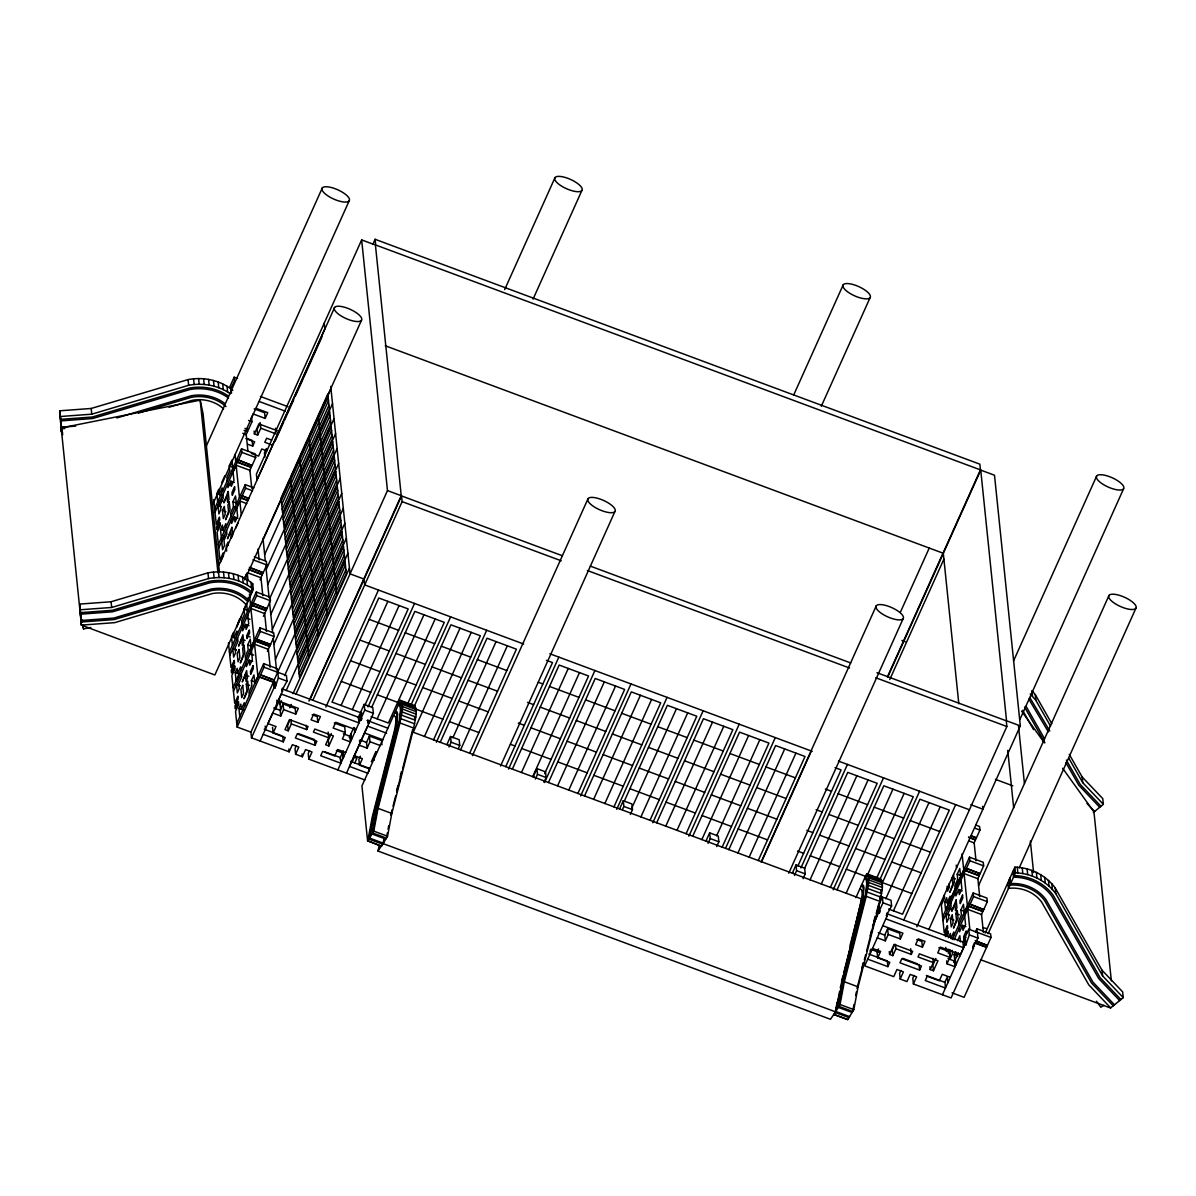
<?xml version="1.0" encoding="UTF-8"?>
<svg xmlns="http://www.w3.org/2000/svg" width="1196" height="1196" viewBox="0 0 1196 1196"><rect width="100%" height="100%" fill="white"/><g stroke="black" fill="none" stroke-linecap="round" stroke-linejoin="round"><path stroke-width="1.5" d="M393.394 715.926L393.574 715.836A35.461 6.429 -69.6 0 1 394.321 731.025L372.27 816.928L367.725 841.102L373.765 831.13L378.056 808.347L399.972 722.952C400.69 715.896 404.936 706.597 400.391 700.363L361.94 785.907L367.591 840.773L381.479 846.23L387.534 836.243L391.81 813.474L413.741 728.065C414.668 720.889 418.181 712.472 414.564 705.625L400.391 700.363M866.652 873.753L880.824 879.015C884.457 885.847 880.944 894.279 880.002 901.455L858.085 986.85L853.809 1009.633L847.755 1019.605L834.001 1014.492L840.041 1004.505L844.316 981.737L866.248 896.342C866.965 889.286 871.196 879.987 866.652 873.753L855.888 897.703M414.549 719.23L414.803 716.509M880.809 892.605L881.063 889.884M879.793 899.003L880.391 895.655M383.991 839.562L383.318 843.21L369.549 838.097L374.019 814.341L396.683 725.479L397.73 714.326L397.132 712.009L395.562 711.097M387.399 832.79L386.398 838.112L372.644 832.984L376.979 809.961L399.748 720.5L401.123 709.004L400.75 705.401L399.135 703.158M388.072 829.247L388.73 825.703M835.541 1010.77L837.14 1002.233M839.592 991.379L835.825 1011.487L849.579 1016.6M854.004 1004.401L852.673 1011.487L838.904 1006.374L843.24 983.336L866.024 893.89L867.384 882.394L867.01 878.791L865.396 876.548M855.678 995.55L856.336 991.992M412.5 731.967L861.509 898.929L835.556 1011.861L830.458 1019.291L377.951 851.014L379.192 845.647M377.951 851.014L383.049 843.584L383.871 840.011M396.564 790.975L397.939 785.637M400.226 776.727L401.587 771.375M390.733 815.074L392.109 809.722M393.021 806.164L395.771 795.475M396.683 791.916L401.707 772.332M402.618 768.759L412.68 729.575M841.536 981.423L842.911 976.071M843.838 972.498L862.361 899.841L863.348 889.151L862.779 886.924L861.12 886.057M840.28 987.717L862.959 898.869L863.99 887.716L863.407 885.399L861.838 884.472M861.912 967.923L863.288 962.586M870.15 935.855L871.525 930.503M873.813 921.593L875.188 916.241M857.009 988.449L863.407 963.528M864.319 959.954L865.695 954.617M866.607 951.059L875.293 917.212M876.205 913.654L878.955 902.965M849.952 945.782L860.597 904.4A35.461 6.429 -69.6 0 0 859.849 889.226L859.67 889.301M282.391 688.956L358.396 717.226L358.979 722.922L281.254 694.024L260.13 741.027M349.606 766.217L367.621 726.136L386.622 733.208M873.902 923.103L877.191 915.628L876.758 911.352M942.448 994.758L963.572 947.74L962.974 942.044L968.745 929.202L991.006 937.47L964.111 997.315L952.061 992.844M218.135 505.31L220.438 500.167L223.876 501.438M221.828 541.115L224.13 535.957M250.188 649.637L254.21 640.667L250.891 608.435L264.66 613.563L266.499 631.458M963.393 914.791L967.415 905.806L964.096 873.588L977.865 878.701L979.703 896.611M237.615 378.489L234.177 377.203L229.707 387.145M206.355 445.959L322.277 187.996M221.738 482.601L224.863 475.679M227.24 480.657L226.896 477.324L229.781 470.91L229.258 465.887L231.845 460.131L232.712 468.503M250.891 418.72L253.044 413.921L265.168 418.421L267.755 412.665L255.989 408.299M212.649 504.607L349.172 200.838A14.935 5.053 24.2 0 0 331.591 187.578A14.935 5.053 24.2 0 0 326.403 194.828A14.935 5.053 24.2 0 0 349.172 200.838M222.695 495.607L219.257 494.337L222.157 487.863L222.501 491.197M246.032 434.97L251.997 421.71L251.623 418.122M214.652 508.659L241.547 448.814L255.316 453.927L255.675 457.515L252.102 465.468L238.303 459.982L252.102 465.468M215.026 512.232L238.303 459.982M238.348 460.34L241.921 452.387L241.547 448.814M234.267 482.451L230.828 481.166L227.958 487.579L227.614 484.245L231.052 485.516M260.324 423.937L260.773 428.213L257.648 435.135L254.404 433.924L258.904 423.922L277.472 430.814M260.175 422.502L257.065 429.439L257.648 435.135M222.486 510.438L224.31 506.357L225.162 514.504L223.323 518.571L222.486 510.438L225.924 511.709M247.677 444.254L252.715 446.123L254.643 441.832L245.987 438.618M221.35 537.766L220.498 529.394L222.426 525.104L222.934 530.142L225.85 523.669L226.179 527.002M230.918 516.463L230.574 513.129L233.459 506.715L232.936 501.692L235.537 495.936L236.389 504.293M249.725 470.776L252.072 465.109M218.345 544.464L245.24 484.619L253.836 487.819M218.704 548.037L245.599 488.192L245.24 484.619M237.959 518.257L234.521 516.971L231.635 523.385L231.291 520.036M266.364 448.53L264.436 452.821L264.884 457.096M308.927 701.08L401.228 495.697L375.424 245.016L361.655 239.903L256.393 474.124L256.976 479.82L324.819 328.885L324.236 323.189M218.659 565.424L334.581 307.477M220.228 562.748L223.443 555.602L223.159 552.941L219.944 560.087L217.104 532.429L220.318 525.283L220.034 522.607L216.82 529.753L216.536 526.958L219.75 519.812L219.481 517.135L216.267 524.282L213.725 499.614M235.687 528.348L238.273 522.592M275.17 441.055L283.736 421.979M284.454 420.394L293.753 399.718M295.173 396.534L303.036 379.042M303.754 377.443L321.933 336.988M372.823 244.403L375.11 239.305L979.853 464.168L980.436 469.879L887.372 676.966M244.746 578.116L246.6 574.005M281.045 498.119L289.611 479.028M290.329 477.443L327.809 394.037M244.776 579.955L361.476 320.304A14.935 5.053 24.2 0 0 343.895 307.058A14.935 5.053 24.2 0 0 338.707 314.309A14.935 5.053 24.2 0 0 361.476 320.304M263.105 539.71L330.978 388.7M281.718 504.652L328.481 400.57M282.196 509.302L328.96 405.22M264.645 554.66L332.518 403.665M251.459 586.533L252.715 583.738C240.501 573.482 223.488 569.924 207.954 572.869L111.093 601.752L79.698 604.085L81.343 625.119L214.861 674.978L253.313 589.434L252.715 583.738M283.258 519.602L330.021 415.52M232.413 645.167L231.546 636.81L233.474 632.52L233.997 637.543L236.898 631.084L237.242 634.418M239.604 618.885L236.629 627.167L241.129 617.151M241.981 623.864L241.637 620.53L244.522 614.131L243.999 609.108L246.585 603.352L247.452 611.709M283.736 524.252L330.5 420.185M260.025 579.851L263.135 572.51L249.366 567.397L263.165 572.869L266.738 564.916L266.379 561.343L254.329 556.858M229.408 651.865L256.303 592.02L270.057 597.148L270.431 600.721L263.434 616.299M266.185 569.61L334.058 418.615M229.767 655.453L253.059 603.203L266.858 608.674L253.059 603.203M253.089 603.561L256.662 595.608L256.303 592.02M284.798 534.552L331.561 430.485M249.022 625.658L245.569 624.387L242.698 630.785L242.354 627.452M285.276 539.217L332.04 435.135M241.697 639.187L238.587 646.124L242.938 634.762L243.73 642.461L242.354 645.541L241.697 639.187L245.135 640.473M267.725 584.575L335.598 433.565M246.75 635.749L249.336 629.993L249.62 632.804L247.034 638.559L246.75 635.749L250.188 637.034M286.337 549.517L333.101 445.435M286.816 554.167L333.579 450.085M236.105 680.973L235.238 672.615L237.167 668.325L237.69 673.348L240.59 666.875L240.934 670.223M245.673 659.669L245.329 656.335L248.2 649.936L247.692 644.913L250.278 639.157L251.13 647.514M269.997 597.925L337.137 448.53M287.877 564.467L334.641 460.385M233.085 687.67L259.981 627.825L273.749 632.938L274.108 636.526L270.535 644.48L256.781 639.352L270.535 644.48M233.459 691.258L256.736 638.993M256.781 639.352L260.354 631.413L259.981 627.825M288.356 569.117L335.119 465.035M252.7 661.463L249.261 660.177L246.376 666.591L246.032 663.257M270.804 614.475L338.677 463.48M245.374 674.993L242.265 681.929L246.63 670.567L247.423 678.252L246.032 681.346L245.374 674.993L248.828 676.278M289.417 579.417L336.181 475.335M289.895 584.082L336.659 480M246.316 684.142L247.707 681.062L248.499 688.761L243.999 698.763L246.974 690.496L246.316 684.142L249.77 685.428M272.344 629.44L340.217 478.43M239.783 716.778L238.931 708.421L240.859 704.13L241.368 709.153L244.268 702.68L244.612 706.014M249.351 695.474L249.007 692.14L251.893 685.727L251.369 680.703L253.956 674.948L254.823 683.32L263.673 663.63L277.427 668.743L278.384 677.968L274.781 688.238L273.914 687.909L273.301 681.914L344.837 523.295M290.957 594.382L337.721 490.3M267.411 651.461L270.505 644.121M291.435 599.032L338.199 494.95M236.778 723.475L257.902 676.473L254.584 644.24L268.353 649.353L270.191 667.263M273.884 644.39L341.757 493.38M364.944 780.001L308.807 759.131L312.021 751.985L305.578 749.593L302.364 756.739L295.606 754.228L298.821 747.081L292.377 744.689L289.163 751.821L251.489 737.812L250.906 732.116L237.137 727.048L264.032 667.204L263.673 663.63M292.497 609.332L339.26 505.25M292.975 613.982L339.739 509.9M275.424 659.34L343.297 508.345M294.037 624.282L340.8 520.2M294.515 628.932L341.279 524.865M250.906 732.176L273.331 682.213M295.576 639.232L342.34 535.165M251.489 737.812L273.914 687.909M296.055 643.897L342.818 539.815M284.603 675.68L346.377 538.245M297.116 654.197L343.88 550.115M282.256 688.268L282.555 691.124L278.175 700.871L298.342 708.361L295.756 714.117L283.631 709.617L283.048 703.906L295.173 708.421L295.756 714.117M277.801 672.272L286.427 675.471L287.025 681.182L281.688 690.795L282.555 691.124M297.595 658.846L344.358 554.765M275.289 709.572L279.61 699.959L280.701 710.394M280.043 704.205L281.568 700.811M286.143 690.63L347.916 553.21M263.135 734.329L283.303 741.834L285.231 737.543L273.107 733.028L276.022 726.57L267.964 723.58L272.703 713.025L280.761 716.03L280.163 710.319L283.048 703.906M298.656 669.147L345.42 565.065M299.135 673.797L345.898 569.73M280.761 716.03L283.631 709.617M293.02 693.71L349.456 568.16M289.821 707.838L291.346 704.444M295.92 694.278L387.474 490.584L361.655 239.903M290.15 719.588L287.653 725.135L288.236 730.831L284.992 729.635L289.492 719.618L308.06 726.525L306.684 729.605L291.361 723.909L290.912 719.633M288.236 730.831L291.361 723.909M309.988 699.615L401.542 495.921L562.329 555.721M312.874 700.243L402.125 501.632L401.542 495.921M296.309 745.661L295.023 748.517L295.606 754.228M504.667 289.626L555.004 177.621M317.822 722.324L320.408 716.568L313.666 714.072L311.08 719.828L317.822 722.324L317.239 716.628L312.171 714.745M325.865 707.06L378.459 590.032M309.51 750.565L308.224 753.435L308.807 759.131M315.041 745.287L316.865 741.221L297.221 733.91L295.382 737.977L315.041 745.287L314.443 739.577L298.073 733.492M341.084 705.446L387.863 601.364M328.751 737.812L325.641 744.749L328.885 745.945L333.385 735.929L314.817 729.037L313.427 732.116L328.751 737.812L328.167 732.116M331.292 733.567L328.302 740.249L328.885 745.945M533.087 299.075L581.899 190.463A14.935 5.053 24.2 0 0 564.318 177.202A14.935 5.053 24.2 0 0 559.13 184.453A14.935 5.053 24.2 0 0 581.899 190.463M352.312 709.617L399.09 605.55M334.297 722.967L344.687 726.824L345.27 732.535L342.385 738.949L350.443 741.939L349.845 736.228L343.416 733.836M345.704 752.478L337.646 749.488L334.745 755.947L322.621 751.447L320.692 755.737L340.86 763.227L340.277 757.531L343.252 750.924M349.232 737.618L353.717 727.631M358.202 717.645L359.697 714.326L360.564 714.64L361.147 720.351L360.28 720.022L359.697 714.326M361.147 720.351L362.044 718.362L361.177 718.034L360.594 712.338L364.167 704.384L372.793 707.598L373.391 713.294L369.818 721.248L368.951 720.934L368.054 722.922L368.921 723.236L346.496 773.139M360.564 714.64L361.461 712.652L360.594 712.338M364.989 705.057L408.195 608.928L378.773 597.985L331.995 702.067L361.416 713.01M337.855 769.94L360.28 720.022M361.177 718.034L364.75 710.095L364.167 704.384M368.024 706.941L414.534 603.442M371.642 707.524L414.848 611.395L444.269 622.339L407.492 704.16M351.998 762.166L354.883 755.752M354.749 763.063L356.916 758.264L353.478 756.978M360.34 756.216L358.89 759.445L359.473 765.141L369.863 769.013M359.069 745.153L367.127 748.143L366.529 742.432L369.415 736.033L381.539 740.533L381.973 744.809M377.159 718.856L423.937 614.789M359.473 765.141L362.388 758.683L354.33 755.693M367.127 748.143L369.998 741.729L369.415 736.033M435.165 618.96L388.401 723.042L371.104 716.613M371.358 761.747L375.858 751.731M376.516 751.701L374.019 757.247L374.318 760.103M410.961 705.087L450.608 616.867M414.16 706.627L450.922 624.82L480.344 635.749L433.565 739.831M413.248 732.281L460.012 628.199M424.475 736.452L471.239 632.37M436.361 742.253L486.682 630.277M440.218 742.312L486.996 638.23L516.418 649.174L469.639 753.256M458.322 748.591L459.757 745.422L459.174 739.711L450.533 736.497L446.96 744.45L447.827 744.779M452.895 737.738L496.086 641.609M448.978 746.977L451.116 742.208L450.533 736.497M460.55 749.862L507.313 645.795M472.435 755.678L588.058 498.642M500.541 766.038L614.953 511.484A14.935 5.053 24.2 0 0 597.372 498.224A14.935 5.053 24.2 0 0 592.184 505.474A14.935 5.053 24.2 0 0 614.953 511.484M505.714 766.666L552.492 662.584L546.423 660.327M508.509 769.088L558.831 657.112M512.366 769.133L559.145 665.066L588.567 675.994L544.643 773.722M521.471 772.526L568.25 668.444M532.698 776.697L579.477 672.615M543.986 782.304L546.124 777.535L545.54 771.824L536.899 768.609L533.326 776.563L534.193 776.892M535.345 779.089L537.482 774.32L536.899 768.609M544.584 782.498L594.905 670.522M548.456 782.558L595.219 678.476L624.641 689.419L577.862 793.501M557.545 785.936L604.324 681.855M568.773 790.108L615.551 686.026M580.658 795.923L630.995 683.933M584.53 795.968L631.294 691.886L660.715 702.829L613.937 806.911M593.62 799.347L640.398 695.265M604.847 803.533L651.626 699.451M793.636 395.114L843.21 284.798M616.732 809.333L667.069 697.358M619.692 808.69L623.265 800.737L631.907 803.951L632.49 809.647L630.352 814.416M624.177 801.44L667.368 705.311L696.79 716.24L650.011 820.321M622.428 809.617L623.864 806.433L623.265 800.737M631.832 807.988L676.473 708.69M821.293 406.251L870.105 297.64A14.935 5.053 24.2 0 0 852.539 284.379A14.935 5.053 24.2 0 0 847.351 291.63A14.935 5.053 24.2 0 0 870.105 297.64M640.921 816.943L687.7 712.861M652.807 822.743L703.143 710.768M656.679 822.803L703.442 718.721L732.864 729.665L686.085 833.732M665.768 826.182L712.547 722.1M676.996 830.353L723.774 726.271M688.881 836.168L739.218 724.178M692.753 836.213L739.532 732.131L768.938 743.075L722.175 847.157M701.843 839.592L748.621 735.51M716.718 846.544L718.871 841.76L718.273 836.064L709.647 832.85L706.074 840.803L706.926 841.117M708.077 843.33L710.23 838.56L709.647 832.85M716.643 835.825L759.849 739.696M725.733 847.874L775.292 737.603M728.827 849.623L775.606 745.557L805.013 756.485L758.249 860.567M737.917 853.017L784.696 748.935M749.145 857.188L795.923 753.106M761.105 862.077L876.264 605.819M761.807 861.299L811.366 751.013M900.274 612.487L929.247 548.037M788.762 873.215L903.159 618.646A14.935 5.053 24.2 0 0 885.593 605.4A14.935 5.053 24.2 0 0 880.406 612.651A14.935 5.053 24.2 0 0 903.159 618.646M803.084 878.656L805.237 873.887L804.654 868.176L796.013 864.962L792.44 872.916L793.307 873.244M797.896 866.024L841.087 769.91L835.032 767.653M794.458 875.442L796.596 870.673L796.013 864.962M800.931 867.922L847.441 764.423M887.671 677.19L980.735 470.103L994.504 475.231L1020.323 725.897L928.769 929.606M804.549 868.505L847.755 772.377L877.176 783.32L830.398 887.402M889.779 679.507L943.898 559.1M810.066 879.837L856.844 775.755M821.293 884.008L868.072 779.942M833.193 889.824L883.515 777.848M837.051 889.869L883.829 785.787L913.251 796.73L876.474 878.552M846.14 893.248L892.919 789.181M867.384 875.158L904.146 793.352M879.942 879.479L919.589 791.259M973.215 945.199L973.499 948.054L951.074 997.957L913.4 983.949L916.614 976.803L910.156 974.411L906.957 981.557L900.199 979.046L903.414 971.9L896.955 969.493L893.756 976.639L864.708 965.845L887.133 915.942L886.266 915.613L891.603 906L891.02 900.289L882.379 897.09L878.806 905.028L879.389 910.739L880.256 911.068L879.359 913.056L878.507 912.727L877.909 907.017L878.776 907.345L879.359 913.056M872.512 926.033L878.507 912.727M879.389 910.739L882.962 902.786L882.379 897.09M885.802 898.719L928.993 802.591M893.457 910.844L940.22 806.762M878.567 948.906L877.102 952.151L877.7 957.847L889.809 962.361L887.88 966.652L867.713 959.147M877.296 937.843L885.339 940.833L884.756 935.137L887.626 928.724L899.751 933.239L900.334 938.935L888.224 934.435L887.626 928.724M877.7 957.847L880.6 951.388L872.557 948.398M885.339 940.833L888.224 934.435M1013.55 660.94L1096.687 475.963M903.817 920.038L955.664 804.669M895.939 948.727L892.829 955.649L889.585 954.453L894.085 944.436L912.653 951.343L911.262 954.423L895.939 948.727L895.505 944.451M894.728 944.406L892.246 949.953L892.829 955.649M900.334 938.935L902.92 933.179L882.753 925.689M916.839 926.81L1006.853 726.51L1006.27 720.799L876.937 672.705M900.902 970.479L899.616 973.335L900.199 979.046M1019.859 719.603L1123.582 488.805A14.935 5.053 24.2 0 0 1106.001 475.545A14.935 5.053 24.2 0 0 1100.813 482.795A14.935 5.053 24.2 0 0 1123.582 488.805M922.415 947.142L925.001 941.387L918.244 938.875L915.658 944.631L922.415 947.142L921.832 941.446L916.764 939.563M945.617 910.32L944.75 901.963L946.679 897.673L947.202 902.696L950.102 896.223L950.446 899.571M955.185 889.017L954.842 885.683L957.727 879.269L957.204 874.246L959.79 868.49L960.657 876.862M914.103 975.383L912.817 978.253L913.4 983.949M973.978 843.33L976.34 837.663L971.167 835.75M971.212 836.094L976.37 838.022L979.943 830.069L979.569 826.481L976.13 825.21M942.598 917.018L969.493 857.173L983.262 862.286L983.635 865.874L980.062 873.828L966.263 868.341L942.971 920.606M919.619 970.106L921.458 966.039L901.799 958.729L899.975 962.795L919.619 970.106L919.036 964.395M966.293 868.7L969.866 860.746L969.493 857.173M962.212 890.811L958.773 889.525L955.903 895.939L955.559 892.605M950.431 918.797L952.27 914.716L953.107 922.864L951.269 926.93L950.431 918.797L953.87 920.068M944.481 935.317L947.695 928.171L947.426 925.495L944.212 932.641L941.357 904.983L944.571 897.837L944.302 895.161M933.343 962.63L918.02 956.935L919.395 953.855L937.963 960.747L933.463 970.763L930.219 969.567L933.343 962.63L932.895 958.355M945.423 936.677L947.98 930.966L948.264 933.642L946.978 936.498M955.843 913.49L957.234 910.41L958.026 918.094L953.511 928.111L956.501 919.844L955.843 913.49L959.282 914.776M935.885 958.385L932.88 965.067L933.463 970.763M948.443 937.754L950.372 933.478L950.88 938.501L953.795 932.028L954.139 935.362M958.878 924.822L958.534 921.488L961.405 915.075L960.896 910.051L963.483 904.296L964.335 912.653M977.67 879.135L980.017 873.469L967.983 868.984M946.858 951.568L947.994 949.041M952.27 939.518L973.185 892.978L986.954 898.091L987.313 901.679L983.74 909.618L969.941 904.146L983.74 909.618M954.139 939.772L969.941 904.146M948.159 953.077L949.774 949.475M969.986 904.505L973.559 896.552L973.185 892.978M978.567 885.638L1108.991 595.444M965.905 926.616L962.466 925.33L959.581 931.744L959.237 928.41M947.994 958.654L954.438 961.046L955.021 966.757L946.978 963.767L949.848 957.353L949.265 951.642L938.875 947.785M957.577 940.714L959.835 935.706L960.463 941.865M954.797 961.106L954.124 954.587L955.335 951.881M953.885 962.451L958.265 952.674M964.873 944.84L965.74 945.169L965.142 939.458L964.275 939.144L964.873 944.84L960.493 954.587L940.325 947.097L937.739 952.853L949.848 957.353M965.74 945.169L969.343 934.898L968.745 929.202M981.348 914.94L983.71 909.274M975.443 931.953L976.878 928.784L990.632 933.897L991.006 937.47M973.499 948.054L972.647 947.74L977.969 938.113L977.386 932.417M985.25 933.059L1014.866 867.145C1030.504 867.519 1045.887 875.263 1055.186 887.91L1102.054 970.255L1122.67 991.903L1123.253 997.614L1110.68 1007.884L1109.38 1007.6L980.496 959.685M988.105 933.717L1015.464 872.841L1014.866 867.145M1019.186 867.937L1135.886 608.271A14.935 5.053 24.2 0 0 1118.305 595.025A14.935 5.053 24.2 0 0 1113.117 602.276A14.935 5.053 24.2 0 0 1135.886 608.271M232.129 474.154L236.15 465.229L249.919 470.342L251.758 488.252M235.806 509.959L239.843 501.034L246.72 503.591M244.522 578.595L246.54 574.125M236.195 680.748L238.512 675.65M945.707 910.096L963.737 870.015L962.077 853.899M1093.323 812.533L1103.355 804.325L1102.772 798.629L1082.156 776.966L1069.284 754.362M1103.908 1005.298L1100.798 1007.241L1096.478 1001.216M169.04 407.268L192.212 400.316A35.461 32.74 -5.9 0 1 223.622 408.823M62.596 432.474L61.445 431.846L59.8 410.796L91.195 408.464L188.056 379.595C203.574 376.635 220.602 380.193 232.816 390.449M61.445 431.846L60.383 416.507L91.778 414.175L188.639 385.291C202.916 382.585 218.345 385.351 230.305 393.768M116.864 417.942L191.136 395.786C202.573 393.634 214.876 396.16 224.28 403.097M138.407 413.113L191.495 397.296C203.604 394.994 216.79 398.268 225.999 406.595M246.316 604.997L245.838 604.414A35.461 32.74 -5.9 0 0 212.111 593.605L114.681 622.653L81.343 625.119L80.296 609.781L111.677 607.463L208.538 578.58C224.071 575.62 241.084 579.193 253.313 589.434M219.346 571.494L203.081 413.637L200.166 400.152L61.28 427.899L62.73 434.641M82.778 625.583L83.511 628.961L90.821 627.496M1008.677 882.588L1007.884 882.693L1008.467 888.404L1009.26 888.284A35.461 32.74 -5.9 0 1 1041.641 902.068L1088.794 984.876L1110.68 1007.884M60.592 419.362L92.346 417.015L189.312 388.102C202.707 385.575 217.194 388.177 228.406 396.07M61.131 427.211L75.677 426.135M61.235 428.751L64.898 428.482M80.491 612.651L112.245 610.304L209.21 581.376C224.145 578.535 240.456 582.213 252.057 592.229L251.758 589.374M81.029 620.5L113.784 618.078L211.034 589.075C224.31 586.548 238.931 590.42 248.484 600.168L248.185 597.312M394.859 712.667L396.519 713.534L397.087 715.761L396.085 726.45L373.436 815.194L368.951 839.099L382.705 844.212M1015.464 872.841C1031.102 873.23 1046.47 880.959 1055.769 893.621L1102.652 975.951L1123.253 997.614M870.673 949.25L879.254 952.435M980.436 469.879L375.708 245.001L375.11 239.305M385.262 345.764L943.001 553.165M260.444 396.474L288.072 406.745M259.293 401.527L285.216 411.17M901.889 640.473L905.342 641.759M254.195 408.853L264.585 412.725L265.168 418.421M248.559 420.424L251.997 421.71M260.773 428.213L276.097 433.909M244.986 428.377L248.379 429.304M271.537 440.038L266.633 438.214L264.794 442.281L271.357 444.718M244.089 430.366L247.527 431.651M242.788 433.266L246.226 434.552L247.886 450.653M247.094 438.543L252.132 440.427L252.715 446.123M387.474 490.584L401.228 495.697M590.301 566.112L850.715 662.958M1020.323 725.897L1006.554 720.784L980.735 470.103M266.633 450.787L261.789 448.978L258.575 456.125L251.339 453.434M402.125 501.632L561.178 560.775M587.385 570.522L849.564 668.011M875.771 677.758L1006.853 726.51M241.921 452.387L255.675 457.515M237.421 461.97L251.175 467.098M237.451 462.329L251.22 467.457M229.258 465.887L234.416 467.815M245.599 488.192L252.491 490.749M248.873 498.343L241.996 495.787L248.918 498.702M241.099 497.775L247.991 500.332M241.144 498.134L248.021 500.69M995.431 779.358L1012.848 785.832M220.243 494.875L216.805 493.604L218.733 489.314L219.257 494.337M232.936 501.692L238.109 503.621M233.459 506.715L236.898 508.001M221.469 506.82L218.031 505.534L218.898 513.891L220.826 509.616L220.303 504.592L223.218 498.119L222.875 494.785M232.069 518.287L235.507 519.557M363.808 578.984L350.039 573.856L330.739 386.383M970.838 804.714L982.888 809.184L982.589 806.343M220.498 529.394L223.936 530.68M523.639 644.016L364.69 584.919L364.107 579.208M549.876 653.778L812.233 751.342M838.471 761.09L969.433 809.782M252.984 559.803L266.738 564.916M974.785 828.155L979.943 830.069M262.238 574.499L248.469 569.386L262.268 574.857M968.566 837.095L975.443 839.652M968.596 837.454L975.473 840.011M969.014 840.982L974.172 842.911L976.011 860.806M369.16 619.364L398.582 630.307M405.235 632.789L434.656 643.717M441.309 646.199L470.731 657.142M477.383 659.609L506.805 670.552M538.335 682.273L542.879 683.963M549.532 686.444L578.954 697.373M585.621 699.854L615.028 710.798M621.696 713.265L651.102 724.208M657.77 726.69L687.177 737.618M693.844 740.1L723.266 751.043M729.919 753.51L759.34 764.453M765.993 766.935L795.415 777.863M825.419 789.031L831.489 791.289M838.142 793.755L867.563 804.699M874.216 807.18L903.638 818.109M910.291 820.591L939.712 831.534M969.866 860.746L983.635 865.874M256.662 595.608L270.431 600.721M359.876 640.039L389.283 650.983M395.951 653.45L425.357 664.393M432.025 666.875L461.432 677.803M468.099 680.285L497.521 691.228M527.526 702.381L533.595 704.638M540.248 707.12L569.67 718.049M576.322 720.53L605.744 731.474M612.397 733.94L641.818 744.884M648.471 747.365L677.893 758.294M684.546 760.776L713.967 771.719M720.62 774.186L750.042 785.129M756.694 787.611L786.116 798.539M816.135 809.707L822.19 811.964M828.858 814.431L858.265 825.375M864.932 827.841L894.339 838.785M901.007 841.266L930.413 852.21M252.162 605.191L265.931 610.304M965.366 870.329L979.12 875.457M252.192 605.55L265.961 610.663M965.396 870.688L979.165 875.816M243.999 609.108L247.437 610.379M957.204 874.246L960.642 875.532M955.589 878.97L952.151 877.685L952.808 884.038L949.833 892.321L954.333 882.304L953.541 874.605M246.6 618.003L250.039 619.289M350.578 660.715L379.999 671.659M386.652 674.125L416.073 685.069M422.726 687.551L452.148 698.479M458.801 700.961L488.222 711.904M518.242 723.057L524.297 725.314M530.949 727.796L560.371 738.724M567.039 741.206L596.445 752.149M603.113 754.616L632.52 765.56M639.187 768.041L668.594 778.97M675.262 781.451L704.683 792.395M711.336 794.862L740.758 805.805M747.41 808.272L776.832 819.215M806.837 830.383L812.906 832.64M819.559 835.107L848.981 846.05M855.633 848.517L885.055 859.461M891.708 861.942L921.129 872.871M260.354 631.413L274.108 636.526M973.559 896.552L987.313 901.679M243.132 625.717L246.57 627.003M255.854 640.981L269.608 646.109M969.044 906.134L982.813 911.262M255.884 641.34L269.653 646.468M969.089 906.493L982.843 911.606M944.75 901.963L948.189 903.234M231.546 636.81L236.718 638.724M401.452 701.349L415.221 706.462M867.728 874.725L881.482 879.852M960.896 910.051L964.335 911.337M247.692 644.913L251.13 646.184M401.931 702.62L415.685 707.748M868.191 876.01L881.96 881.123M341.294 681.391L370.7 692.335M377.368 694.801L400.72 703.487M414.952 708.78L442.849 719.155M449.517 721.637L478.938 732.58M510.453 744.301L515.013 745.99M521.665 748.472L551.087 759.4M557.74 761.882L587.161 772.825M593.814 775.292L623.236 786.235M629.888 788.702L659.31 799.646M665.963 802.127L695.384 813.071M702.037 815.537L731.459 826.481M738.111 828.948L767.533 839.891M797.553 851.059L803.607 853.301M810.275 855.783L839.682 866.726M846.349 869.193L866.666 876.758M911.83 893.547L882.424 882.618L919.903 799.212L949.325 810.14L902.546 914.222L888.643 909.05M402.215 704.339L415.984 709.452M868.49 877.715L882.244 882.842M948.667 907.928L952.106 909.214M948.383 908.541L951.822 909.827M402.319 706.462L416.088 711.575M868.595 879.852L882.349 884.965M402.245 708.989L415.999 714.102M868.505 882.379L882.274 887.492M250.278 653.808L253.716 655.094M232.876 648.531L236.315 649.802M946.081 913.669L949.519 914.955M236.225 650.026L232.786 648.755L233.639 657.112L235.567 652.822L235.059 647.798L237.959 641.325L237.615 637.991M949.43 915.179L945.976 913.894L946.843 922.266L948.772 917.975L948.249 912.952L951.164 906.478L950.82 903.144M401.976 711.889L415.73 717.002M868.236 885.264L882.005 890.392M401.512 715.133L415.281 720.246M867.788 888.508L881.542 893.636M264.032 667.204L277.801 672.331M400.869 718.691L414.638 723.804M867.145 892.067L880.914 897.194M399.972 722.952L413.741 728.065M866.248 896.342L880.002 901.455M278.384 677.968L287.025 681.182M364.75 710.095L373.391 713.294M451.116 742.208L459.757 745.422M537.482 774.32L546.124 777.535M623.864 806.433L632.49 809.647M710.23 838.56L718.871 841.76M796.596 870.673L805.237 873.887M882.962 902.786L891.603 906M969.343 934.898L977.969 938.113M262.148 675.441L274.183 679.926L274.811 685.921M975.353 940.594L987.433 945.423L975.383 940.953M966.039 937.47L965.172 937.156L965.77 942.852M274.228 680.285L260.429 674.798M259.532 676.787L273.301 681.914M976.175 943.225L986.506 947.053M259.577 677.145L274.198 682.527L274.781 688.238M974.501 942.941L986.536 947.411M367.037 720.426L387.758 728.14M886.969 913.774L962.974 942.044M235.238 672.615L240.396 674.529M251.369 680.703L254.823 681.989M885.832 918.842L963.572 947.74M236.569 684.336L240.007 685.607M239.903 685.831L236.464 684.546L237.331 692.918L239.26 688.627L238.737 683.604L241.637 677.13L241.293 673.797M355.9 729.769L335.732 722.279L333.146 728.035L345.27 732.535M364.541 732.984L383.034 739.861M954.124 954.587L957.562 955.873M369.998 741.729L380.388 745.601M273.735 707.927L280.163 710.319M360.101 740.04L366.529 742.432M878.313 932.745L884.756 935.137M238.931 708.421L244.089 710.334M902.666 958.31L917.392 963.797M950.282 977.296L942.239 974.306L939.338 980.765L927.214 976.265L925.285 980.556L945.453 988.046L944.96 982.125L947.337 977.012L947.92 982.723M264.226 729.246L281.03 735.495M325.148 751.91L340.277 757.531M350.592 761.359L369.086 768.236L369.385 771.091M868.819 954.064L887.297 960.941L887.88 966.652M926.377 975.473L944.87 982.35M349.501 766.442L367.994 773.319M378.056 808.347L391.81 813.474M844.316 981.737L858.085 986.85M373.765 831.13L387.534 836.243M840.041 1004.505L853.809 1009.633M385.8 839.099L372.031 833.986L376.396 810.813L399.15 721.472L400.466 710.379L400.107 706.881L398.447 704.668M852.075 1012.489L838.306 1007.376L842.657 984.188L865.426 894.862L866.741 883.754L866.382 880.271L864.723 878.058M383.049 843.584L835.556 1011.861M835.212 1012.474L848.981 1017.602M367.591 840.773L381.479 846.23M336.345 750.58L343.192 753.136M60.861 426.135L62.013 426.763M80.76 619.423L81.911 620.051M228.615 398.133C217.582 389.956 203.096 387.041 189.671 389.597L92.645 418.54L60.697 420.902L59.8 410.796M251.369 593.754C240.127 583.812 224.175 580.09 209.569 582.886L112.544 611.814L80.595 614.176L79.698 604.085M1030.264 694.009L1035.871 700.333L1050.581 726.166M247.781 601.738C238.632 592.05 224.355 588.118 211.393 590.57L114.083 619.588L81.134 622.025L60.533 421.515M1068.955 758.458L1082.739 782.677L1103.355 804.325M1101.008 806.254L1080.152 784.337L1066.354 760.103M1099.752 807.285L1078.777 785.234L1065.89 762.6M1086.985 803.533L1094.579 811.501M1120.906 999.527L1100.066 977.625L1053.138 895.191C1044.183 882.992 1029.248 875.801 1014.208 875.636L1013.61 869.941M1119.65 1000.559L1098.676 978.507L1051.718 896.043C1042.957 884.098 1028.246 877.176 1013.52 877.161L1012.937 871.45M1114.478 1004.79L1092.98 982.185L1045.902 899.527C1037.874 888.628 1024.045 882.708 1010.635 883.575L1010.052 877.864M1113.222 1005.821L1091.589 983.082L1044.497 900.364C1036.633 889.719 1023.014 884.083 1009.932 885.145L1009.334 879.449M1051.822 723.685L1035.288 694.637L1031.939 690.555L1032.522 696.266M1030.13 698.135L1049.789 731.01M1028.844 699.137L1048.384 731.862M1021.593 711.112L1044.272 742.701M1062.631 768.281L1093.951 811.905L1111.353 980.899M1026.004 706.238L1044.467 738.65M1024.583 707.075L1044.9 742.761M1022.64 710.379L1033.508 729.56M847.755 1019.605L834.001 1014.492M80.595 615.477L82.046 622.219M1082.156 776.966L1082.739 782.677M1102.054 970.255L1102.652 975.951M1035.288 694.637L1035.871 700.333M1055.186 887.91L1055.769 893.621M1051.837 883.844L1052.42 889.54M1048.444 880.465L1049.027 886.161M1044.721 877.401L1045.304 883.111M1040.67 874.695L1041.268 880.406M1036.364 872.377L1036.962 878.073M1018.499 725.882L1024.419 783.455M1030.354 841.027L1033.598 872.602M1031.834 870.434L1032.417 876.145M1027.11 868.924L1027.693 874.635M1022.236 867.848L1022.834 873.543M1007.75 750.355L1013.67 807.928M1017.273 867.205L1017.856 872.901M983.396 932.417L981.542 914.506L967.788 909.394L969.807 929.083M943.315 553.389L958.803 703.771M976.878 928.784L977.237 932.357M974.112 943.21L974.396 946.066M961.016 880.435L961.883 888.792L959.297 894.548L958.773 889.525M964.709 916.241L965.576 924.598L962.989 930.353L962.466 925.33M966.518 933.747L966.218 930.951L963.632 936.707L963.931 939.503M956.262 865.097L956.546 867.907M959.312 953.87L959.611 956.725M949.086 883.799L949.415 887.058L947.591 891.14L947.083 886.251M956.112 952.151L956.621 957.039M955.275 959.342L955.858 965.037M952.121 950.416L952.465 953.765L950.536 958.056L949.669 949.699M945.737 947.396L946.111 951.014M946.679 960.911L946.978 963.767M929.935 966.712L930.219 969.567M910.679 948.712L911.262 954.423M886.849 913.086L887.133 915.942M889.286 951.597L889.585 954.453M870.105 950.327L870.404 953.182M368.622 720.381L368.921 723.236M367.77 720.067L368.054 722.922M361.461 712.652L361.745 715.507M359.503 740.533L359.787 743.389M354.509 727.602L354.958 731.877M354.24 728.215L354.689 732.49M318.495 418.181L319.751 430.381M320.035 433.131L321.29 445.331M321.575 448.081L322.83 460.281M323.114 463.046L324.37 475.231M324.654 477.996L325.91 490.196M326.194 492.946L327.45 505.146M327.734 507.911L328.99 520.096M329.274 522.861L330.53 535.061M330.814 537.811L332.069 550.01M332.353 552.776L333.609 564.961M333.893 567.726L335.149 579.91M335.433 582.676L336.689 594.875M350.906 733.881L351.489 739.591M350.622 734.494L351.22 740.204M342.953 751.566L343.551 757.277M342.684 752.179L343.267 757.875M309.196 438.857L310.452 451.056M310.736 453.807L311.992 466.006M312.276 468.757L313.531 480.956M313.815 483.722L315.071 495.906M315.355 498.672L316.611 510.871M316.895 513.622L318.151 525.821M318.435 528.587L319.691 540.771M319.975 543.537L321.231 555.736M321.515 558.487L322.771 570.686M323.055 573.437L324.31 585.636M324.594 588.402L325.85 600.586M326.134 603.352L327.39 615.551M340.382 757.307L340.965 763.018M299.912 459.533L301.168 471.717M301.452 474.483L302.708 486.682M302.992 489.433L304.247 501.632M304.531 504.398L305.787 516.582M306.071 519.348L307.327 531.547M307.611 534.298L308.867 546.497M309.151 549.263L310.407 561.447M310.691 564.213L311.947 576.397M312.231 579.163L313.487 591.362M313.771 594.113L315.026 606.312M315.31 609.078L316.566 621.262M316.85 624.028L318.106 636.227M290.613 480.209L291.869 492.393M292.153 495.159L293.409 507.358M293.693 510.109L294.949 522.308M295.233 525.074L296.488 537.258M296.772 540.024L298.028 552.223M298.312 554.974L299.568 567.173M299.852 569.924L301.108 582.123M301.392 584.889L302.648 597.073M302.932 599.839L304.188 612.038M304.472 614.789L305.728 626.988M306.012 629.754L307.267 641.938M307.551 644.704L308.807 656.903M306.236 725.329L306.684 729.605M275.499 428.198L275.947 432.474M302.065 753.884L302.364 756.739M288.864 748.98L289.163 751.821M254.12 431.083L254.404 433.924M262.985 538.424L265.273 560.64M265.841 566.201L269.085 597.671M269.459 601.379L272.703 632.848M273.271 638.41L276.515 669.88M282.719 736.123L283.303 741.834M275.23 681.959L275.678 686.25M276.874 700.094L277.158 702.949M258.022 549.114L259.128 559.848M262.821 595.653L260.967 577.758L247.213 572.645L247.946 579.791M272.524 727.332L273.107 733.028M234.177 377.203L234.551 380.791L230.933 388.386M231.052 388.954L231.501 393.245M250.951 582.243L251.549 587.954M265.183 726.107L265.482 728.947M235.044 454.495L235.776 461.656M236.15 465.229L239.469 497.446M239.843 501.034L241.308 515.356M249.426 594.113L250.532 604.862M227.016 386.248L227.599 391.959M246.914 579.537L247.512 585.248M233.071 472.076L233.938 480.433L231.351 486.189L230.828 481.166M236.763 507.881L237.615 516.238L235.029 521.994L234.521 516.971M247.826 615.282L248.678 623.654L246.092 629.41L245.569 624.387M251.504 651.087L252.371 659.445L249.785 665.2L249.261 660.177M222.71 383.931L223.293 389.627M242.609 577.205L243.207 582.915M218.18 382.002L218.763 387.698M238.079 575.276L238.662 580.987M213.456 380.478L214.039 386.188M233.355 573.766L233.938 579.477M228.331 545.421L228.002 542.162L226.179 546.228L226.672 551.117M226.552 530.59L226.896 533.924L223.996 540.383L224.504 545.406L222.576 549.697L221.723 541.34M208.582 379.401L209.165 385.097M228.481 572.675L229.064 578.386M216.984 495.264L217.672 501.961M203.619 378.758L204.202 384.469M223.517 572.032L224.101 577.743M228.466 642.835L231.007 667.488L234.222 660.341L234.491 663.018L231.291 670.164L231.576 672.959L234.79 665.813L235.059 668.489L231.845 675.635L234.7 703.293L237.914 696.147L238.183 698.823L234.969 705.969L235.253 708.765L238.467 701.618L238.751 704.295L235.537 711.441L237.137 727.048M198.596 378.564L199.194 384.26M218.509 571.838L219.092 577.548M200.166 400.152L217.941 572.869M193.573 378.818L194.171 384.514M213.486 572.092L214.069 577.803M188.056 379.595L188.639 385.291M207.954 572.869L208.538 578.58M91.195 408.464L91.778 414.175M111.093 601.752L111.677 607.463M83.122 625.239L83.511 628.961M986.446 928.41A14.935 5.053 24.2 0 1 983.187 927.737M228.197 491.541L223.831 502.903L226.956 495.981L227.599 502.335L228.989 499.24L228.197 491.541M234.58 486.787L231.994 492.543L232.293 495.338L234.879 489.583L234.58 486.787M229.273 502.051L227.898 505.131L228.541 511.484L225.566 519.752L230.066 509.735L229.273 502.051M231.889 527.346L227.524 538.708L230.634 531.786L231.291 538.14L232.682 535.046L231.889 527.346M328.093 396.803L281.329 500.885L282.585 513.069L329.349 408.987L328.093 396.803M329.633 411.753L282.869 515.835L284.125 528.034L330.888 423.952L329.633 411.753M331.172 426.703L284.409 530.785L285.665 542.984L332.428 438.902L331.172 426.703M239.065 649.563L237.227 653.644L238.064 661.792L239.903 657.71L239.065 649.563M332.712 441.668L285.949 545.735L287.204 557.934L333.968 453.852L332.712 441.668M244.029 645.257L242.639 648.337L243.296 654.69L240.321 662.973L244.821 652.956L244.029 645.257M334.252 456.618L287.489 560.7L288.744 572.884L335.508 468.817L334.252 456.618M335.792 471.568L289.028 575.65L290.284 587.849L337.048 483.767L335.792 471.568M242.743 685.368L240.919 689.449L241.756 697.582L243.58 693.516L242.743 685.368M253.014 665.798L250.427 671.554L250.726 674.35L253.313 668.594L253.014 665.798M337.332 486.533L290.568 590.6L291.824 602.799L338.588 498.717L337.332 486.533M338.872 501.483L292.108 605.565L293.364 617.749L340.127 513.682L338.872 501.483M340.411 516.433L293.648 620.515L294.904 632.714L341.667 528.632L340.411 516.433M341.951 531.383L295.188 635.465L296.444 647.664L343.207 543.582L341.951 531.383M343.491 546.348L296.728 650.43L297.983 662.614L344.747 558.532L343.491 546.348M345.031 561.298L298.267 665.38L299.523 677.579L346.287 573.497L345.031 561.298M956.142 899.915L951.777 911.262L954.901 904.34L955.544 910.694L956.935 907.6L956.142 899.915M962.541 895.146L959.954 900.902L960.239 903.698L962.825 897.942L962.541 895.146"/></g></svg>
